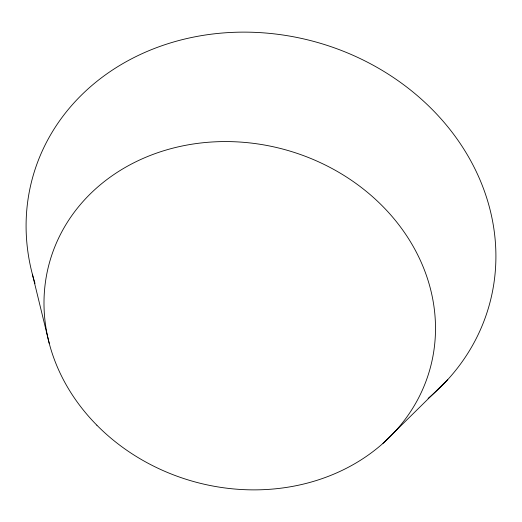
<?xml version="1.0" encoding="UTF-8"?>
<svg xmlns="http://www.w3.org/2000/svg" width="522" height="522" viewBox="0 0 522 522"><rect width="100%" height="100%" fill="white"/><g stroke="black" fill="none" stroke-linecap="round" stroke-linejoin="round"><path stroke-width="0.78" d="M382.998 443.361L447.772 379.598M32.377 274.226L49.225 343.319M35.013 283.4A237.066 206.536 15.9 0 1 159.217 46.68A237.066 206.536 15.9 0 1 452.222 132.412A237.066 206.536 15.9 0 1 428.092 398.41M96.851 425.195A197.551 172.11 15.9 0 0 427.068 378.28A197.551 172.11 15.9 0 0 195.319 143.694A197.551 172.11 15.9 0 0 96.851 425.195"/></g></svg>
